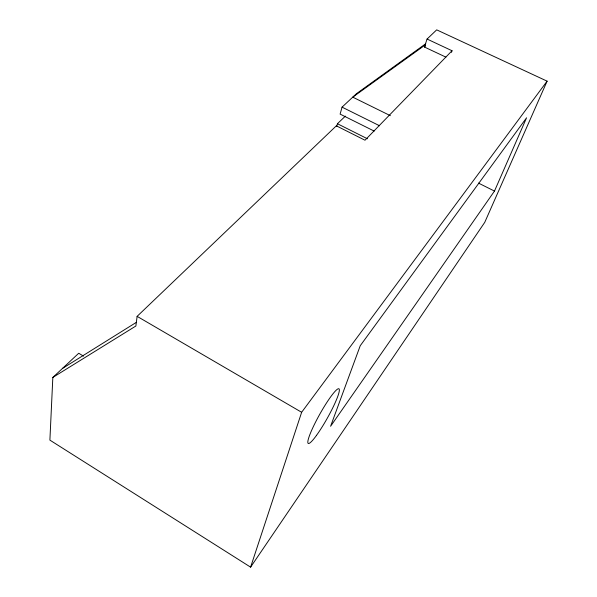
<?xml version="1.0" encoding="UTF-8"?>
<svg xmlns="http://www.w3.org/2000/svg" width="597" height="597" viewBox="0 0 597 597"><rect width="100%" height="100%" fill="white"/><g stroke="black" fill="none" stroke-linecap="round" stroke-linejoin="round"><path stroke-width="0.9" d="M83.513 356.125L78.729 353.245L52.834 377.438L49.894 440.123L250.598 567.15L484.749 222.345L547.106 81.155L436.691 29.85L427.071 39.051L424.422 47.021L445.907 57.133M427.071 39.051L452.033 50.738L365.006 140.22L336.342 125.825L137.123 316.358L135.87 326.014L52.834 377.438M336.686 126.385L337.432 123.721L345.402 116.116M425.751 43.708L356.454 93.692L342.059 107.139L340.118 114.109L374.17 131.086M250.598 567.15L301.642 412.288L547.106 81.155M451.466 52.327L452.033 50.738M494.48 191.077L526.569 117.796L360.245 345.715L330.589 426.273L494.48 191.077L478.481 183.1M424.422 47.021L425.646 45.842M425.243 44.932L352.752 97.147L390.371 115.676M62.409 368.491L136.25 322.417M342.059 107.139L379.588 125.773M337.432 123.721L367.446 138.773M137.123 316.358L301.642 412.288M316.544 435.31A31.32 4.254 -60.7 0 0 339.342 389.625A31.32 4.254 -60.7 0 0 314.858 423.497A31.32 4.254 -60.7 0 0 316.544 435.31"/></g></svg>
